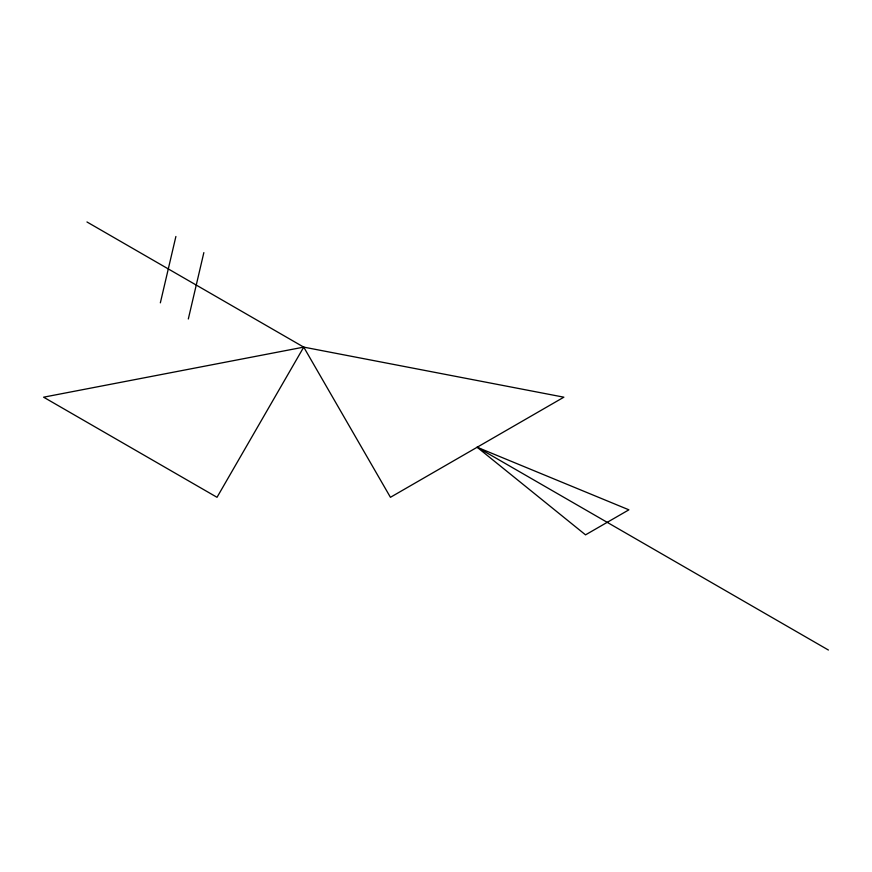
<?xml version="1.0" encoding="UTF-8"?>
<svg xmlns="http://www.w3.org/2000/svg" width="872" height="872" viewBox="0 0 872 872"><rect width="100%" height="100%" fill="white"/><g stroke="black" fill="none" stroke-linecap="round" stroke-linejoin="round"><path stroke-width="1.31" d="M160.35 302.846L175.893 236.465M188.319 318.988L203.852 252.608M303.728 347.121L217.019 497.302L43.6 397.185L303.728 347.121L563.868 397.185L390.438 497.302L303.728 347.121L86.96 221.968M477.148 447.249L628.897 509.826L585.537 534.852L477.148 447.249L828.4 650.032"/></g></svg>
